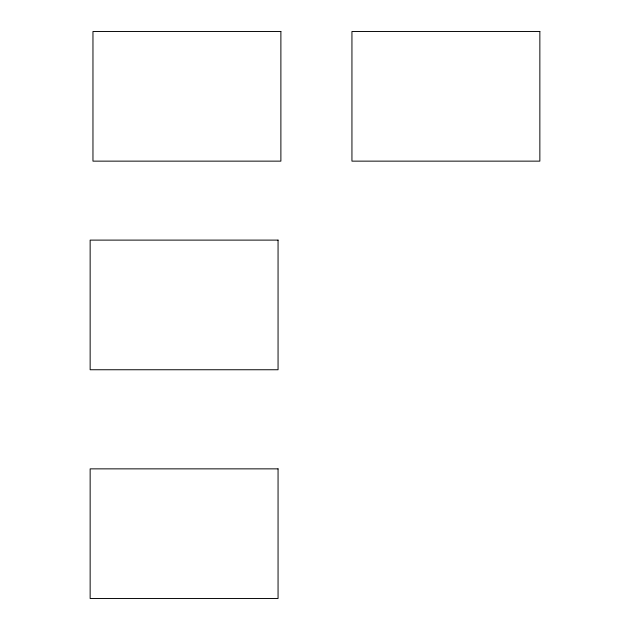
<?xml version="1.0" encoding="UTF-8"?>
<svg xmlns="http://www.w3.org/2000/svg" width="630" height="630" viewBox="0 0 630 630"><rect width="100%" height="100%" fill="white"/><g stroke="black" fill="none" stroke-linecap="round" stroke-linejoin="round"><path stroke-width="0.94" d="M280.885 31.5L92.964 31.5L92.964 161.138L280.885 161.138L280.885 31.5M539.855 31.5L351.942 31.5L351.942 161.138L539.855 161.138L539.855 31.5M278.058 240.109L90.145 240.109L90.145 369.747L278.058 369.747L278.058 240.109M278.058 468.862L90.145 468.862L90.145 598.5L278.058 598.5L278.058 468.862"/></g></svg>
